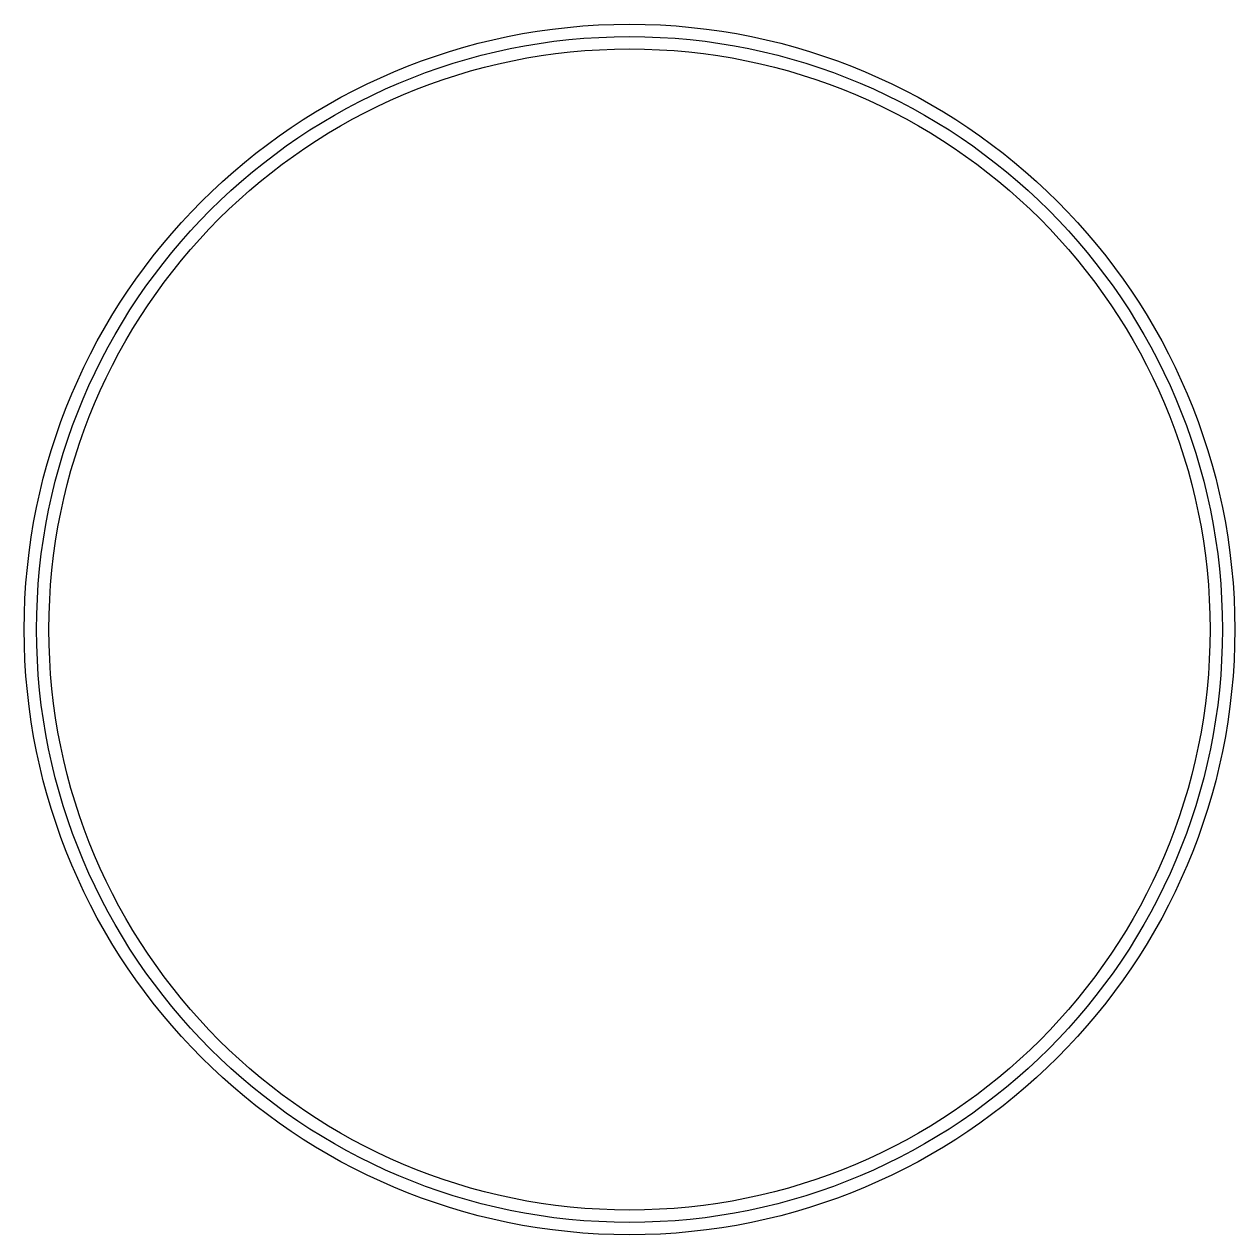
# Model space of a CAD drawing. Header units: millimetres. Extents: x -49 to 49, y -49 to 49.
import ezdxf

# ---------------------------------------------------------------- set-up
doc = ezdxf.new("R2010")
doc.units = ezdxf.units.MM

msp = doc.modelspace()

# ---------------------------------------------------------------- linework, layer by layer
for radius in [49, 48, 47]:
    msp.add_circle((0, 0), radius)

doc.saveas('drawing.dxf')
